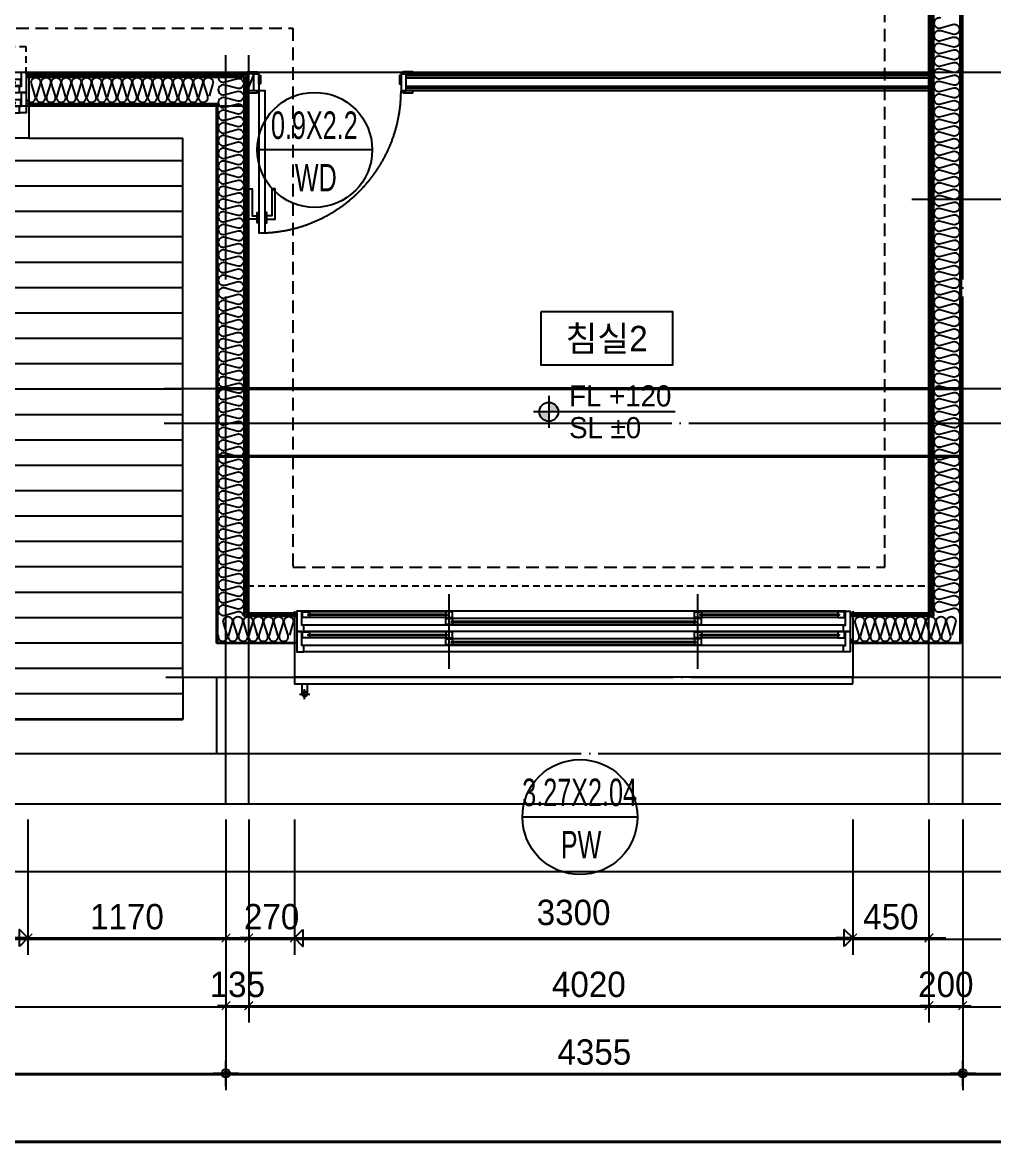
# Model space of a CAD drawing. Header units: millimetres. Extents: x -24416 to 92204, y -190080 to 23760.
# Drawn here: x 74945 to 80685, y -95532 to -88914 of the extents above; entities that cross this region are included whole.
import ezdxf
from ezdxf.enums import TextEntityAlignment as Align
from ezdxf.xclip import XClip

# ---------------------------------------------------------------- set-up
doc = ezdxf.new("R2010")
doc.units = ezdxf.units.MM
doc.header["$LTSCALE"] = 50
doc.header["$XCLIPFRAME"] = 0
for name, pattern in [('AUDIT_D_220706163347-0', [0]), ('CEN', [62, 60, -1, 0, -1]), ('H', [1.3, 0.8, -0.5]), ('HID', [2.3, 1.5, -0.8]), ('HIDDEN', [9.525, 6.35, -3.175]), ('U-121B(확장)1$0$H', [1.3, 0.8, -0.5]), ('평면도(기준)$0$CENTER2', [16.25, 15, -0.5, 0.25, -0.5])]:
    doc.linetypes.add(name, pattern=pattern)
doc.layers.get('defpoints').update_dxf_attribs({"color": 139})
for name, color, linetype in [('A-레벨', 7, 'AUDIT_D_220706163347-0'), ('A-창호부호', 4, 'Continuous'), ('AA-XXXX-DIMS', 7, 'Continuous'), ('ARDM', 7, 'Continuous'), ('CEN_CON', 1, 'CEN'), ('CEN_WALL', 12, 'CEN'), ('CONC', 2, 'Continuous'), ('dan1', 7, 'HID'), ('DIM', 7, 'AUDIT_D_220706163347-0'), ('ELE3_CON', 7, 'Continuous'), ('ELE4', 4, 'Continuous'), ('HAT', 5, 'Continuous'), ('INS', 8, 'Continuous'), ('INSUL', 8, 'Continuous'), ('SINA-F-FRAME', 4, 'Continuous'), ('U-121B(확장)1$0$커튼박스', 6, 'Continuous'), ('WAL_DRY', 7, 'Continuous'), ('WIN', 4, 'Continuous'), ('X - 단위세대$0$ETC', 6, 'Continuous'), ('실명', 3, 'AUDIT_D_220706163347-0'), ('실명박스', 7, 'AUDIT_D_220706163347-0'), ('커튼박스', 6, 'Continuous'), ('평면도(기준)$0$1.EC-F-DOOR', 4, 'Continuous'), ('평면도(기준)$0$1.EC-F-DOOR-F', 4, 'Continuous'), ('확장', 8, 'HIDDEN')]:
    doc.layers.add(name, color=color, linetype=linetype)
doc.layers.add('Defpoint', color=135, linetype='Continuous', plot=False)
doc.layers.add('MC', color=135, linetype='Continuous', plot=False)
doc.styles.add('HAUD01', font='Dotum.ttf')
doc.styles.add('맑은고딕', font='malgun.ttf', dxfattribs={"width": 0.9})
doc.dimstyles.new('DIM-50', dxfattribs={"dimscale": 50, "dimtxt": 3, "dimasz": 1, "dimexe": 2, "dimexo": 2, "dimgap": 1, "dimtad": 1, "dimdec": 0, "dimzin": 0, "dimdsep": 46, "dimtxsty": '맑은고딕', "dimblk1": 'DIMDOT', "dimblk2": 'DIMDOT', "dimsah": 1, "dimcen": 0.09, "dimdle": 2, "dimclrd": 7, "dimclre": 7, "dimclrt": 3, "dimadec": 0, "dimazin": 0, "dimtfac": 1, "dimtdec": 0, "dimtix": 1, "dimtmove": 2, "dimatfit": 3, "dimldrblk": 'DIMDOT', "dimfxl": 1, "dimtolj": 1, "dimtzin": 0, "dimarcsym": 0})
doc.dimstyles.new('MCDIM-50', dxfattribs={"dimscale": 50, "dimtxt": 3, "dimasz": 1, "dimexe": 2, "dimexo": 2, "dimgap": 1, "dimtad": 1, "dimdec": 0, "dimzin": 0, "dimdsep": 46, "dimtxsty": '맑은고딕', "dimblk1": 'ARCHTICK', "dimblk2": 'ARCHTICK', "dimsah": 1, "dimcen": 0.09, "dimdle": 2, "dimclrd": 7, "dimclre": 7, "dimclrt": 3, "dimadec": 0, "dimazin": 0, "dimtfac": 1, "dimtdec": 0, "dimtix": 1, "dimtmove": 2, "dimatfit": 3, "dimldrblk": 'ARCHTICK', "dimfxl": 1, "dimtolj": 1, "dimtzin": 0, "dimarcsym": 0})
doc.dimstyles.new('외부100-win', dxfattribs={"dimscale": 50, "dimtxt": 3, "dimasz": 1, "dimexe": 2, "dimexo": 2.5, "dimgap": 1.5, "dimtad": 1, "dimdec": 0, "dimzin": 0, "dimdsep": 46, "dimtxsty": '맑은고딕', "dimblk": 'DO2-2', "dimblk1": 'DO2-2', "dimblk2": 'DIMDOT', "dimcen": 0.09, "dimdle": 2, "dimclrd": 7, "dimclre": 7, "dimclrt": 3, "dimadec": 0, "dimazin": 0, "dimtfac": 1, "dimtdec": 0, "dimtix": 1, "dimtmove": 2, "dimatfit": 3, "dimldrblk": 'DO2-2', "dimfxl": 1, "dimtolj": 1, "dimtzin": 0, "dimarcsym": 0})

# ---------------------------------------------------------------- blocks, each defined once
blk = doc.blocks.new('insul1')
blk.add_lwpolyline([(0, 0.25, 1.344031), (0.35, 0.25), (0.2, 0.75, -1.344031), (0.55, 0.75), (0.4, 0.25)], format="xyb")
blk = doc.blocks.new('WIN_이중창_3300-2')
at = {"layer": 'Defpoint'}
for p, q in [((-15, 240), (-15, 0)), ((3285, 240), (3285, 0))]:
    blk.add_line(p, q, dxfattribs=at)
at = {"layer": 'WIN'}
for p, q in [((900, -100), (900, 340)), ((2370, -100), (2370, 340))]:
    blk.add_line(p, q, dxfattribs=at)
at = {"layer": 'WIN', "color": 8}
for p, q in [((3242, 240), (28, 240)), ((880, 237), (73, 237)), ((880, 202), (73, 202)), ((3197, 237), (2390, 237)), ((3197, 202), (2390, 202)), ((3230, 158), (40, 158)), ((2350, 196), (920, 196)), ((2350, 161), (920, 161)), ((3230, 120), (40, 120)), ((880, 117), (73, 117)), ((880, 82), (73, 82)), ((2350, 76), (920, 76)), ((3197, 117), (2390, 117)), ((3197, 82), (2390, 82)), ((3230, 38), (40, 38)), ((3230, 0), (40, 0)), ((2350, 41), (920, 41))]:
    blk.add_line(p, q, dxfattribs=at)
at = {"layer": 'WIN'}
for points in [[(40, 158), (28, 158), (28, 240), (0, 240), (0, 120), (40, 120), (40, 158)], [(73, 216.5), (73, 202), (33, 202), (33, 237), (73, 237), (73, 222.5)], [(887, 222.5), (887, 216.5), (66, 216.5), (66, 222.5), (887, 222.5)], [(880, 216.5), (880, 202), (920, 202), (920, 237), (880, 237), (880, 222.5)], [(2390, 216.5), (2390, 202), (2350, 202), (2350, 237), (2390, 237), (2390, 222.5)], [(3204, 222.5), (3204, 216.5), (2383, 216.5), (2383, 222.5), (3204, 222.5)], [(3197, 216.5), (3197, 202), (3237, 202), (3237, 237), (3197, 237), (3197, 222.5)], [(3230, 158), (3242, 158), (3242, 240), (3270, 240), (3270, 120), (3230, 120), (3230, 158)], [(920, 175.5), (920, 161), (880, 161), (880, 196), (920, 196), (920, 181.5)], [(2357, 181.5), (2357, 175.5), (913, 175.5), (913, 181.5), (2357, 181.5)], [(2350, 175.5), (2350, 161), (2390, 161), (2390, 196), (2350, 196), (2350, 181.5)], [(40, 38), (28, 38), (28, 120), (0, 120), (0, 0), (40, 0), (40, 38)], [(73, 96.5), (73, 82), (33, 82), (33, 117), (73, 117), (73, 102.5)], [(887, 102.5), (887, 96.5), (66, 96.5), (66, 102.5), (887, 102.5)], [(880, 96.5), (880, 82), (920, 82), (920, 117), (880, 117), (880, 102.5)], [(920, 55.5), (920, 41), (880, 41), (880, 76), (920, 76), (920, 61.5)], [(2390, 96.5), (2390, 82), (2350, 82), (2350, 117), (2390, 117), (2390, 102.5)], [(2350, 55.5), (2350, 41), (2390, 41), (2390, 76), (2350, 76), (2350, 61.5)], [(3204, 102.5), (3204, 96.5), (2383, 96.5), (2383, 102.5), (3204, 102.5)], [(3197, 96.5), (3197, 82), (3237, 82), (3237, 117), (3197, 117), (3197, 102.5)], [(3230, 38), (3242, 38), (3242, 120), (3270, 120), (3270, 0), (3230, 0), (3230, 38)], [(2357, 61.5), (2357, 55.5), (913, 55.5), (913, 61.5), (2357, 61.5)]]:
    blk.add_lwpolyline(points, dxfattribs=at)
blk = doc.blocks.new('WIN_이중창_1800')
at = {"layer": 'Defpoint'}
for p, q in [((-15, 240), (-15, 0)), ((1785, 240), (1785, 0))]:
    blk.add_line(p, q, dxfattribs=at)
at = {"layer": 'WIN'}
blk.add_line((885, -100), (885, 340), dxfattribs=at)
at = {"layer": 'WIN', "color": 8}
for p, q in [((1742, 240), (28, 240)), ((1697, 237), (905, 237)), ((1697, 202), (905, 202)), ((1730, 158), (40, 158)), ((865, 196), (73, 196)), ((865, 161), (73, 161)), ((1730, 120), (40, 120)), ((865, 76), (73, 76)), ((1697, 117), (905, 117)), ((1697, 82), (905, 82)), ((1730, 38), (40, 38)), ((1730, 0), (40, 0)), ((865, 41), (73, 41))]:
    blk.add_line(p, q, dxfattribs=at)
at = {"layer": 'WIN'}
for points in [[(40, 158), (28, 158), (28, 240), (0, 240), (0, 120), (40, 120), (40, 158)], [(905, 216.5), (905, 202), (865, 202), (865, 237), (905, 237), (905, 222.5)], [(1704, 222.5), (1704, 216.5), (898, 216.5), (898, 222.5), (1704, 222.5)], [(1697, 216.5), (1697, 202), (1737, 202), (1737, 237), (1697, 237), (1697, 222.5)], [(1730, 158), (1742, 158), (1742, 240), (1770, 240), (1770, 120), (1730, 120), (1730, 158)], [(73, 175.5), (73, 161), (33, 161), (33, 196), (73, 196), (73, 181.5)], [(872, 181.5), (872, 175.5), (66, 175.5), (66, 181.5), (872, 181.5)], [(865, 175.5), (865, 161), (905, 161), (905, 196), (865, 196), (865, 181.5)], [(40, 38), (28, 38), (28, 120), (0, 120), (0, 0), (40, 0), (40, 38)], [(73, 55.5), (73, 41), (33, 41), (33, 76), (73, 76), (73, 61.5)], [(905, 96.5), (905, 82), (865, 82), (865, 117), (905, 117), (905, 102.5)], [(865, 55.5), (865, 41), (905, 41), (905, 76), (865, 76), (865, 61.5)], [(1704, 102.5), (1704, 96.5), (898, 96.5), (898, 102.5), (1704, 102.5)], [(1697, 96.5), (1697, 82), (1737, 82), (1737, 117), (1697, 117), (1697, 102.5)], [(1730, 38), (1742, 38), (1742, 120), (1770, 120), (1770, 0), (1730, 0), (1730, 38)], [(872, 61.5), (872, 55.5), (66, 55.5), (66, 61.5), (872, 61.5)]]:
    blk.add_lwpolyline(points, dxfattribs=at)
blk = doc.blocks.new('DongSinsul_1')
at = {"layer": 'INSUL'}
blk.add_lwpolyline([(0, 0.25, 1.34403), (0.35, 0.25), (0.2, 0.75, -1.34403), (0.55, 0.75), (0.4, 0.25)], format="xyb", dxfattribs=at)
blk = doc.blocks.new('A$C3C3C21E6')
at = {"layer": '평면도(기준)$0$1.EC-F-DOOR'}
blk.add_lwpolyline([(70, -210), (70, -1049.6), (106, -1049.6), (106, -210), (70, -210)], dxfattribs=at)
at = {"layer": '평면도(기준)$0$1.EC-F-DOOR', "color": 8}
for points in [[(60, -969.6), (10, -969.6), (10, -789.6), (30, -789.6), (30, -949.6), (60, -949.6)], [(116.1, -969.6), (166.1, -969.6), (166.1, -789.6), (146.1, -789.6), (146.1, -949.6), (116.1, -949.6)]]:
    blk.add_lwpolyline(points, dxfattribs=at)
for points in [[(70, -929.6), (70, -989.6), (60, -989.6), (60, -929.6)], [(106, -929.6), (106, -989.6), (116, -989.6), (116, -929.6)]]:
    blk.add_lwpolyline(points, close=True, dxfattribs=at)
at = {"layer": '평면도(기준)$0$1.EC-F-DOOR', "color": 1, "linetype": '평면도(기준)$0$CENTER2', "ltscale": 6}
blk.add_arc((69.4, -209.7), 840.6, 272.49818, 359.98243, dxfattribs=at)
at = {"layer": '평면도(기준)$0$1.EC-F-DOOR-F'}
for points in [[(60, -110), (40, -110), (0, -110), (0, -98), (60, -98)], [(40, -110), (70, -110), (70, -210), (40, -210)], [(70, -120), (80, -120), (80, -170), (70, -170)], [(910, -120), (900, -120), (900, -170), (910, -170)], [(940, -110), (910, -110), (910, -210), (940, -210)], [(920, -110), (940, -110), (980, -110), (980, -98), (920, -98)], [(0, -222), (60, -222), (60, -210), (0, -210)], [(920, -222), (980, -222), (980, -210), (920, -210)]]:
    blk.add_lwpolyline(points, close=True, dxfattribs=at)
blk = doc.blocks.new('U-121B(확장)1', base_point=(292391.8, -178477.8))
at = {"layer": 'HAT', "ltscale": 100}
h = blk.add_hatch(dxfattribs=at)
h.set_pattern_fill('_USER', color=8, scale=150, pattern_type=0)
h.set_pattern_definition([(360, (-115520.22, -125429.48), (3e-15, 150), [])])
h.paths.add_polyline_path([(306851.8, -178277.8), (310471.8, -178277.8), (310471.8, -174842.8), (306851.8, -174842.8)])
at = {"layer": 'CEN_CON'}
for p, q in [((315081.8, -178777.8), (315081.8, -170502.8)), ((310726.8, -178777.8), (310726.8, -174352.8)), ((314781.8, -175202.8), (317561.8, -175202.8)), ((310371.8, -178027.8), (317561.8, -178027.8)), ((306726.8, -178477.8), (317561.8, -178477.8))]:
    blk.add_line(p, q, dxfattribs=at)
at = {"layer": 'CEN_WALL'}
for p, q in [((306311.8, -174652.8), (310826.8, -174652.8)), ((310361.8, -176527.8), (317561.8, -176527.8))]:
    blk.add_line(p, q, dxfattribs=at)
at = {"layer": 'CONC'}
for p, q in [((315071.8, -173317.8), (315071.8, -177827.8)), ((309561.8, -174642.8), (310671.8, -174642.8)), ((309561.8, -174642.8), (309561.8, -174842.8)), ((310671.8, -177827.8), (310671.8, -174642.8)), ((309561.8, -174842.8), (310471.8, -174842.8)), ((310471.8, -178027.8), (310471.8, -174842.8)), ((310671.8, -177827.8), (311131.8, -177827.8)), ((311131.8, -177827.8), (311131.8, -178027.8)), ((314431.8, -177827.8), (315071.8, -177827.8)), ((314431.8, -177827.8), (314431.8, -178027.8)), ((310471.8, -178027.8), (311131.8, -178027.8)), ((314431.8, -178027.8), (315321.8, -178027.8))]:
    blk.add_line(p, q, dxfattribs=at)
at = {"layer": 'dan1'}
for p, q in [((314621.8, -177377.8), (314621.8, -172667.8)), ((311121.8, -177377.8), (314621.8, -177377.8))]:
    blk.add_line(p, q, dxfattribs=at)
blk.add_lwpolyline([(296641.8, -176337.8), (296951.8, -176337.8), (296951.8, -177827.8), (306151.8, -177827.8), (306151.8, -174192.8), (311121.8, -174192.8), (311121.8, -177377.8)], dxfattribs=at)
at = {"layer": 'ELE3_CON'}
for p, q in [((310471.8, -178027.8), (310471.8, -178277.8)), ((310671.8, -178027.8), (310671.8, -178477.8)), ((314431.8, -178027.8), (311131.8, -178027.8)), ((306851.8, -178277.8), (310471.8, -178277.8)), ((306851.8, -178477.8), (310671.8, -178477.8))]:
    blk.add_line(p, q, dxfattribs=at)
at = {"layer": 'ELE4'}
blk.add_line((309561.8, -174842.8), (307761.8, -174842.8), dxfattribs=at)
at = {"layer": 'INS'}
for p, q in [((314911.8, -177667.8), (314911.8, -173337.8)), ((315066.8, -177822.8), (315066.8, -173337.8)), ((309546.8, -174482.8), (310726.8, -174482.8)), ((310726.8, -174482.8), (310831.8, -174482.8)), ((310831.8, -174482.8), (310831.8, -177667.8)), ((309546.8, -174637.8), (310676.8, -174637.8)), ((310676.8, -174637.8), (310676.8, -177822.8)), ((310831.8, -177667.8), (311146.8, -177667.8)), ((314416.8, -177667.8), (314911.8, -177667.8)), ((310676.8, -177822.8), (311146.8, -177822.8)), ((314416.8, -177822.8), (315066.8, -177822.8))]:
    blk.add_line(p, q, dxfattribs=at)
for points in [[(314952.4, -174134.7, 0.524856), (314911.8, -174162.8, 0.524856), (314952.4, -174190.8), (315021.1, -174172.2, -1.449198), (315021.1, -174228.3), (314952.4, -174209.7, 0.524856), (314911.8, -174237.8, 0.524856), (314952.4, -174265.8), (315021.1, -174247.2, -1.449198), (315021.1, -174303.3), (314952.4, -174284.7, 0.524856), (314911.8, -174312.8, 0.524856), (314952.4, -174340.8), (315021.1, -174322.2, -1.449198), (315021.1, -174378.3), (314952.4, -174359.7, 0.524856), (314911.8, -174387.8, 0.524856), (314952.4, -174415.8), (315021.1, -174397.2, -1.449198), (315021.1, -174453.3), (314952.4, -174434.7, 0.524856), (314911.8, -174462.8, 0.524856), (314952.4, -174490.8), (315021.1, -174472.2, -1.449198), (315021.1, -174528.3), (314952.4, -174509.7, 0.524856), (314911.8, -174537.8, 0.524856), (314952.4, -174565.8), (315021.1, -174547.2, -1.449198), (315021.1, -174603.3), (314952.4, -174584.7, 0.524856), (314911.8, -174612.8, 0.524856), (314952.4, -174640.8), (315021.1, -174622.2, -1.449198), (315021.1, -174678.3), (314952.4, -174659.7, 0.524856), (314911.8, -174687.8, 0.524856), (314952.4, -174715.8), (315021.1, -174697.2, -1.449198), (315021.1, -174753.3), (314952.4, -174734.7, 0.524856), (314911.8, -174762.8, 0.524856), (314952.4, -174790.8), (315021.1, -174772.2, -1.449198), (315021.1, -174828.3), (314952.4, -174809.7, 0.524856), (314911.8, -174837.8, 0.524856), (314952.4, -174865.8), (315021.1, -174847.2, -1.449198), (315021.1, -174903.3), (314952.4, -174884.7, 0.524856), (314911.8, -174912.8, 0.524856), (314952.4, -174940.8), (315021.1, -174922.2, -1.449198), (315021.1, -174978.3), (314952.4, -174959.7, 0.524856), (314911.8, -174987.8, 0.524856), (314952.4, -175015.8), (315021.1, -174997.2, -1.449198), (315021.1, -175053.3), (314952.4, -175034.7, 0.524856), (314911.8, -175062.8, 0.524856), (314952.4, -175090.8), (315021.1, -175072.2, -1.449198), (315021.1, -175128.3), (314952.4, -175109.7, 0.524856), (314911.8, -175137.8, 0.524856), (314952.4, -175165.8), (315021.1, -175147.2, -1.449198), (315021.1, -175203.3), (314952.4, -175184.7, 0.524856), (314911.8, -175212.8, 0.524856), (314952.4, -175240.8), (315021.1, -175222.2, -1.449198), (315021.1, -175278.3), (314952.4, -175259.7, 0.524856), (314911.8, -175287.8, 0.524856), (314952.4, -175315.8), (315021.1, -175297.2, -1.449198), (315021.1, -175353.3), (314952.4, -175334.7, 0.524856), (314911.8, -175362.8, 0.524856), (314952.4, -175390.8), (315021.1, -175372.2, -1.449198), (315021.1, -175428.3), (314952.4, -175409.7, 0.524856), (314911.8, -175437.8, 0.524856), (314952.4, -175465.8), (315021.1, -175447.2, -1.449198), (315021.1, -175503.3), (314952.4, -175484.7, 0.524856), (314911.8, -175512.8, 0.524856), (314952.4, -175540.8), (315021.1, -175522.2, -1.449198), (315021.1, -175578.3), (314952.4, -175559.7, 0.524856), (314911.8, -175587.8, 0.524856), (314952.4, -175615.8), (315021.1, -175597.2, -1.449198), (315021.1, -175653.3), (314952.4, -175634.7, 0.524856), (314911.8, -175662.8, 0.524856), (314952.4, -175690.8), (315021.1, -175672.2, -1.449198), (315021.1, -175728.3), (314952.4, -175709.7, 0.524856), (314911.8, -175737.8, 0.524856), (314952.4, -175765.8), (315021.1, -175747.2, -1.449198), (315021.1, -175803.3), (314952.4, -175784.7, 0.524856), (314911.8, -175812.8, 0.524856), (314952.4, -175840.8), (315021.1, -175822.2, -1.449198), (315021.1, -175878.3), (314952.4, -175859.7, 0.524856), (314911.8, -175887.8, 0.524856), (314952.4, -175915.8), (315021.1, -175897.2, -1.449198), (315021.1, -175953.3), (314952.4, -175934.7, 0.524856), (314911.8, -175962.8, 0.524856), (314952.4, -175990.8), (315021.1, -175972.2, -1.449198), (315021.1, -176028.3), (314952.4, -176009.7, 0.524856), (314911.8, -176037.8, 0.524856), (314952.4, -176065.8), (315021.1, -176047.2, -1.449198), (315021.1, -176103.3), (314952.4, -176084.7, 0.524856), (314911.8, -176112.8, 0.524856), (314952.4, -176140.8), (315021.1, -176122.2, -1.449198), (315021.1, -176178.3), (314952.4, -176159.7, 0.524856), (314911.8, -176187.8, 0.524856), (314952.4, -176215.8), (315021.1, -176197.2, -1.449198), (315021.1, -176253.3), (314952.4, -176234.7, 0.524856), (314911.8, -176262.8, 0.524856), (314952.4, -176290.8), (315021.1, -176272.2, -1.449198), (315021.1, -176328.3), (314952.4, -176309.7, 0.524856), (314911.8, -176337.8, 0.524856), (314952.4, -176365.8), (315021.1, -176347.2, -1.449198), (315021.1, -176403.3), (314952.4, -176384.7, 0.524856), (314911.8, -176412.8, 0.524856), (314952.4, -176440.8), (315021.1, -176422.2, -1.449198), (315021.1, -176478.3), (314952.4, -176459.7, 0.524856), (314911.8, -176487.8, 0.524856), (314952.4, -176515.8), (315021.1, -176497.2, -1.449198), (315021.1, -176553.3), (314952.4, -176534.7, 0.524856), (314911.8, -176562.8, 0.524856), (314952.4, -176590.8), (315021.1, -176572.2, -1.449198), (315021.1, -176628.3), (314952.4, -176609.7, 0.524856), (314911.8, -176637.8, 0.524856), (314952.4, -176665.8), (315021.1, -176647.2, -1.449198), (315021.1, -176703.3), (314952.4, -176684.7, 0.524856), (314911.8, -176712.8, 0.524856), (314952.4, -176740.8), (315021.1, -176722.2, -1.449198), (315021.1, -176778.3), (314952.4, -176759.7, 0.524856), (314911.8, -176787.8, 0.524856), (314952.4, -176815.8), (315021.1, -176797.2, -1.449198), (315021.1, -176853.3), (314952.4, -176834.7, 0.524856), (314911.8, -176862.8, 0.524856), (314952.4, -176890.8), (315021.1, -176872.2, -1.449198), (315021.1, -176928.3), (314952.4, -176909.7, 0.524856), (314911.8, -176937.8, 0.524856), (314952.4, -176965.8), (315021.1, -176947.2, -1.449198), (315021.1, -177003.3), (314952.4, -176984.7, 0.524856), (314911.8, -177012.8, 0.524856), (314952.4, -177040.8), (315021.1, -177022.2, -1.449198), (315021.1, -177078.3), (314952.4, -177059.7, 0.524856), (314911.8, -177087.8, 0.524856), (314952.4, -177115.8), (315021.1, -177097.2, -1.449198), (315021.1, -177153.3), (314952.4, -177134.7, 0.524856), (314911.8, -177162.8, 0.524856), (314952.4, -177190.8), (315021.1, -177172.2, -1.449198), (315021.1, -177228.3), (314952.4, -177209.7, 0.524856), (314911.8, -177237.8, 0.524856), (314952.4, -177265.8), (315021.1, -177247.2, -1.449198), (315021.1, -177303.3), (314952.4, -177284.7, 0.524856), (314911.8, -177312.8, 0.524856), (314952.4, -177340.8), (315021.1, -177322.2, -1.449198), (315021.1, -177378.3), (314952.4, -177359.7, 0.524856), (314911.8, -177387.8, 0.524856), (314952.4, -177415.8), (315021.1, -177397.2, -1.449198), (315021.1, -177453.3), (314952.4, -177434.7, 0.524856), (314911.8, -177462.8, 0.524856), (314952.4, -177490.8), (315021.1, -177472.2, -1.449198), (315021.1, -177528.3), (314952.4, -177509.7, 0.524856), (314911.8, -177537.8, 0.524856), (314952.4, -177565.8), (315021.1, -177547.2, -1.449198), (315021.1, -177603.3), (314952.4, -177584.7, 0.524856), (314911.8, -177612.8, 0.524856), (314952.4, -177640.8), (315021.1, -177622.2, -0.524933), (315061.8, -177650.3, -0.524933)], [(310681.8, -174482.8, 0.524856), (310722.4, -174510.8), (310791.1, -174492.2, -1.449198), (310791.1, -174548.3), (310722.4, -174529.7, 0.524856), (310681.8, -174557.8, 0.524856), (310722.4, -174585.8), (310791.1, -174567.2, -1.449198), (310791.1, -174623.3), (310722.4, -174604.7, 0.524856), (310681.8, -174632.8, 0.524856), (310722.4, -174660.8), (310791.1, -174642.2, -1.449198), (310791.1, -174698.3), (310722.4, -174679.7, 0.524856), (310681.8, -174707.8, 0.524856), (310722.4, -174735.8), (310791.1, -174717.2, -1.449198), (310791.1, -174773.3), (310722.4, -174754.7, 0.524856), (310681.8, -174782.8, 0.524856), (310722.4, -174810.8), (310791.1, -174792.2, -1.449198), (310791.1, -174848.3), (310722.4, -174829.7, 0.524856), (310681.8, -174857.8, 0.524856), (310722.4, -174885.8), (310791.1, -174867.2, -1.449198), (310791.1, -174923.3), (310722.4, -174904.7, 0.524856), (310681.8, -174932.8, 0.524856), (310722.4, -174960.8), (310791.1, -174942.2, -1.449198), (310791.1, -174998.3), (310722.4, -174979.7, 0.524856), (310681.8, -175007.8, 0.524856), (310722.4, -175035.8), (310791.1, -175017.2, -1.449198), (310791.1, -175073.3), (310722.4, -175054.7, 0.524856), (310681.8, -175082.8, 0.524856), (310722.4, -175110.8), (310791.1, -175092.2, -1.449198), (310791.1, -175148.3), (310722.4, -175129.7, 0.524856), (310681.8, -175157.8, 0.524856), (310722.4, -175185.8), (310791.1, -175167.2, -1.449198), (310791.1, -175223.3), (310722.4, -175204.7, 0.524856), (310681.8, -175232.8, 0.524856), (310722.4, -175260.8), (310791.1, -175242.2, -1.449198), (310791.1, -175298.3), (310722.4, -175279.7, 0.524856), (310681.8, -175307.8, 0.524856), (310722.4, -175335.8), (310791.1, -175317.2, -1.449198), (310791.1, -175373.3), (310722.4, -175354.7, 0.524856), (310681.8, -175382.8, 0.524856), (310722.4, -175410.8), (310791.1, -175392.2, -1.449198), (310791.1, -175448.3), (310722.4, -175429.7, 0.524856), (310681.8, -175457.8, 0.524856), (310722.4, -175485.8), (310791.1, -175467.2, -1.449198), (310791.1, -175523.3), (310722.4, -175504.7, 0.524856), (310681.8, -175532.8, 0.524856), (310722.4, -175560.8), (310791.1, -175542.2, -1.449198), (310791.1, -175598.3), (310722.4, -175579.7, 0.524856), (310681.8, -175607.8, 0.524856), (310722.4, -175635.8), (310791.1, -175617.2, -1.449198), (310791.1, -175673.3), (310722.4, -175654.7, 0.524856), (310681.8, -175682.8, 0.524856), (310722.4, -175710.8), (310791.1, -175692.2, -1.449198), (310791.1, -175748.3), (310722.4, -175729.7, 0.524856), (310681.8, -175757.8, 0.524856), (310722.4, -175785.8), (310791.1, -175767.2, -1.449198), (310791.1, -175823.3), (310722.4, -175804.7, 0.524856), (310681.8, -175832.8, 0.524856), (310722.4, -175860.8), (310791.1, -175842.2, -1.449198), (310791.1, -175898.3), (310722.4, -175879.7, 0.524856), (310681.8, -175907.8, 0.524856), (310722.4, -175935.8), (310791.1, -175917.2, -1.449198), (310791.1, -175973.3), (310722.4, -175954.7, 0.524856), (310681.8, -175982.8, 0.524856), (310722.4, -176010.8), (310791.1, -175992.2, -1.449198), (310791.1, -176048.3), (310722.4, -176029.7, 0.524856), (310681.8, -176057.8, 0.524856), (310722.4, -176085.8), (310791.1, -176067.2, -1.449198), (310791.1, -176123.3), (310722.4, -176104.7, 0.524856), (310681.8, -176132.8, 0.524856), (310722.4, -176160.8), (310791.1, -176142.2, -1.449198), (310791.1, -176198.3), (310722.4, -176179.7, 0.524856), (310681.8, -176207.8, 0.524856), (310722.4, -176235.8), (310791.1, -176217.2, -1.449198), (310791.1, -176273.3), (310722.4, -176254.7, 0.524856), (310681.8, -176282.8, 0.524856), (310722.4, -176310.8), (310791.1, -176292.2, -1.449198), (310791.1, -176348.3), (310722.4, -176329.7, 0.524856), (310681.8, -176357.8, 0.524856), (310722.4, -176385.8), (310791.1, -176367.2, -1.449198), (310791.1, -176423.3), (310722.4, -176404.7, 0.524856), (310681.8, -176432.8, 0.524856), (310722.4, -176460.8), (310791.1, -176442.2, -1.449198), (310791.1, -176498.3), (310722.4, -176479.7, 0.524856), (310681.8, -176507.8, 0.524856), (310722.4, -176535.8), (310791.1, -176517.2, -1.449198), (310791.1, -176573.3), (310722.4, -176554.7, 0.524856), (310681.8, -176582.8, 0.524856), (310722.4, -176610.8), (310791.1, -176592.2, -1.449198), (310791.1, -176648.3), (310722.4, -176629.7, 0.524856), (310681.8, -176657.8, 0.524856), (310722.4, -176685.8), (310791.1, -176667.2, -1.449198), (310791.1, -176723.3), (310722.4, -176704.7, 0.524856), (310681.8, -176732.8, 0.524856), (310722.4, -176760.8), (310791.1, -176742.2, -1.449198), (310791.1, -176798.3), (310722.4, -176779.7, 0.524856), (310681.8, -176807.8, 0.524856), (310722.4, -176835.8), (310791.1, -176817.2, -1.449198), (310791.1, -176873.3), (310722.4, -176854.7, 0.524856), (310681.8, -176882.8, 0.524856), (310722.4, -176910.8), (310791.1, -176892.2, -1.449198), (310791.1, -176948.3), (310722.4, -176929.7, 0.524856), (310681.8, -176957.8, 0.524856), (310722.4, -176985.8), (310791.1, -176967.2, -1.449198), (310791.1, -177023.3), (310722.4, -177004.7, 0.524856), (310681.8, -177032.8, 0.524856), (310722.4, -177060.8), (310791.1, -177042.2, -1.449198), (310791.1, -177098.3), (310722.4, -177079.7, 0.524856), (310681.8, -177107.8, 0.524856), (310722.4, -177135.8), (310791.1, -177117.2, -1.449198), (310791.1, -177173.3), (310722.4, -177154.7, 0.524856), (310681.8, -177182.8, 0.524856), (310722.4, -177210.8), (310791.1, -177192.2, -1.449198), (310791.1, -177248.3), (310722.4, -177229.7, 0.524856), (310681.8, -177257.8, 0.524856), (310722.4, -177285.8), (310791.1, -177267.2, -1.449198), (310791.1, -177323.3), (310722.4, -177304.7, 0.524856), (310681.8, -177332.8, 0.524856), (310722.4, -177360.8), (310791.1, -177342.2, -1.449198), (310791.1, -177398.3), (310722.4, -177379.7, 0.524856), (310681.8, -177407.8, 0.524856), (310722.4, -177435.8), (310791.1, -177417.2, -1.449198), (310791.1, -177473.3), (310722.4, -177454.7, 0.524856), (310681.8, -177482.8, 0.524856), (310722.4, -177510.8), (310791.1, -177492.2, -1.449198), (310791.1, -177548.3), (310722.4, -177529.7, 0.524856), (310681.8, -177557.8, 0.524856), (310722.4, -177585.8), (310791.1, -177567.2, -1.449198), (310791.1, -177623.3), (310722.4, -177604.7, 0.524856), (310681.8, -177632.8, 0.524856), (310722.4, -177660.8), (310791.1, -177642.2, -0.498614), (310831.7, -177667.8, -0.498614)]]:
    blk.add_lwpolyline(points, format="xyb", dxfattribs=at)
at = {"layer": 'MC'}
for p, q in [((314881.8, -178777.8), (314881.8, -170502.8)), ((310861.8, -178777.8), (310861.8, -174352.8)), ((306726.8, -174452.8), (317561.8, -174452.8)), ((310361.8, -176322.8), (317561.8, -176322.8))]:
    blk.add_line(p, q, dxfattribs=at)
at = {"layer": 'SINA-F-FRAME'}
blk.add_line((310891.8, -174462.8), (310851.8, -174562.8), dxfattribs=at)
at = {"layer": 'U-121B(확장)1$0$커튼박스', "linetype": 'U-121B(확장)1$0$H'}
blk.add_line((310851.8, -177487.8), (314891.8, -177487.8), dxfattribs=at)
at = {"layer": 'WAL_DRY'}
for p, q in [((314891.8, -177647.8), (314891.8, -173317.8)), ((314901.8, -177657.8), (314901.8, -173327.8)), ((309546.8, -174462.8), (310851.8, -174462.8)), ((310851.8, -174462.8), (310851.8, -177647.8)), ((314891.8, -174462.8), (311791.8, -174462.8)), ((309546.8, -174472.8), (310841.8, -174472.8)), ((310841.8, -174472.8), (310841.8, -177657.8)), ((314891.8, -174475.3), (311791.8, -174475.3)), ((314891.8, -174487.8), (311791.8, -174487.8)), ((314891.8, -174537.8), (311791.8, -174537.8)), ((314891.8, -174550.3), (311791.8, -174550.3)), ((314891.8, -174562.8), (311791.8, -174562.8)), ((310841.8, -177657.8), (311146.8, -177657.8)), ((310851.8, -177647.8), (311146.8, -177647.8)), ((314416.8, -177647.8), (314891.8, -177647.8)), ((314416.8, -177657.8), (314901.8, -177657.8))]:
    blk.add_line(p, q, dxfattribs=at)
at = {"layer": 'X - 단위세대$0$ETC', "ltscale": 100}
for p, q in [((311191.8, -178157.8), (311191.8, -178097.8)), ((311161.8, -178127.8), (311221.8, -178127.8))]:
    blk.add_line(p, q, dxfattribs=at)
at = {"layer": 'X - 단위세대$0$ETC'}
blk.add_lwpolyline([(314431.8, -178067.8), (314431.8, -178027.8), (311131.8, -178027.8), (311131.8, -178067.8), (314431.8, -178067.8)], dxfattribs=at)
blk.add_lwpolyline([(311206.8, -178067.8), (311206.8, -178127.8, -1), (311176.8, -178127.8), (311176.8, -178067.8)], format="xyb", dxfattribs=at)
at = {"layer": 'X - 단위세대$0$ETC', "ltscale": 100}
blk.add_arc((311191.8, -178127.8), 15, 0, 180, dxfattribs=at)
at = {"layer": '커튼박스', "linetype": 'H'}
blk.add_lwpolyline([(309546.8, -174462.8), (309546.8, -174302.8), (307776.8, -174302.8), (307776.8, -174462.8)], dxfattribs=at)
at = {"layer": '확장', "ltscale": 0.5, "const_width": 20, "flags": 128}
for points in [[(315071.8, -176322.8), (310671.8, -176322.8)], [(315071.8, -176722.8), (310671.8, -176722.8)]]:
    blk.add_lwpolyline(points, dxfattribs=at)
at = {"layer": 'INS', "xscale": 150, "yscale": 150, "zscale": 150, "row_count": 1, "row_spacing": 0, "column_spacing": 60}
for p, column_count in [((310681.8, -177817.8), 7), ((314416.8, -177817.8), 10)]:
    blk.add_blockref('insul1', p, dxfattribs=dict(at, column_count=column_count))
at = {"layer": 'INSUL', "xscale": 150, "yscale": 150, "zscale": 150, "row_count": 1, "column_count": 18, "row_spacing": 1, "column_spacing": 60}
blk.add_blockref('DongSinsul_1', (309546.8, -174632.8), dxfattribs=at)
at = {"layer": 'SINA-F-FRAME'}
blk.add_blockref('A$C3C3C21E6', (310851.8, -174352.8), dxfattribs=at)
at = {"layer": 'WIN', "xscale": -1}
blk.add_blockref('WIN_이중창_1800', (309546.8, -174692.8), dxfattribs=at)
at = {"layer": 'WIN'}
blk.add_blockref('WIN_이중창_3300-2', (311146.8, -177877.8), dxfattribs=at)
blk = doc.blocks.new('A$C4D377245')
at = {"layer": 'A-창호부호'}
blk.add_line((675.4, 345), (14.6, 345), dxfattribs=at)
blk.add_circle((345, 345), 330.4, dxfattribs=at)
blk = doc.blocks.new('A$Cb33ca4a3')
at = {"layer": 'A-레벨'}
h = blk.add_hatch(color=256, dxfattribs=at)
h.paths.add_polyline_path([(78056, -115031), (78056, -114974.8), (77999.8, -114974.8, 0.414214)])
h.paths.add_polyline_path([(78056, -114918.5), (78056, -114974.8), (78112.3, -114974.8, 0.414214)])
for p, q in [((78056, -114881), (78056, -115068.5)), ((78803.1, -114974.8), (77966, -114974.8))]:
    blk.add_line(p, q, dxfattribs=at)
blk.add_circle((78056, -114974.8), 56.2, dxfattribs=at)
at = {"layer": 'A-레벨', "color": 4, "style": 'HAUD01'}
for s, p in [('FL +120', (78176.1, -114942.8)), ('SL %%P0', (78176.1, -115130.6))]:
    blk.add_text(s, height=125, dxfattribs=at).set_placement(p)
blk = doc.blocks.new('DIMDOT')
at = {"layer": 'AA-XXXX-DIMS'}
for p, q in [((0, -1.5), (0, 1.5)), ((-1.5, 0), (1.5, 0))]:
    blk.add_line(p, q, dxfattribs=at)
for radius in [0.5, 0.25]:
    blk.add_circle((0, 0), radius, dxfattribs=at)
blk = doc.blocks.new('*D48')
at = {"layer": 'defpoints', "color": 0, "transparency": 16777216}
for p in [(21993.9, -117283.4), (25993.9, -117283.4), (25993.9, -118883.4)]:
    blk.add_point(p, dxfattribs=at)
at = {"layer": 'DIM', "color": 7, "lineweight": -2, "transparency": 16777216}
for p, q in [((21993.9, -117383.4), (21993.9, -118983.4)), ((25993.9, -117383.4), (25993.9, -118983.4)), ((22043.9, -118883.4), (25943.9, -118883.4))]:
    blk.add_line(p, q, dxfattribs=at)
at = {"layer": 'DIM', "color": 7, "lineweight": -2, "transparency": 16777216, "xscale": 50, "yscale": 50, "zscale": 50, "rotation": 180}
blk.add_blockref('DIMDOT', (21993.9, -118883.4), dxfattribs=at)
at = {"layer": 'DIM', "color": 7, "lineweight": -2, "transparency": 16777216, "xscale": 50, "yscale": 50, "zscale": 50}
blk.add_blockref('DIMDOT', (25993.9, -118883.4), dxfattribs=at)
at = {"layer": 'DIM', "color": 3, "transparency": 16777216, "insert": (23993.9, -118758.3), "char_height": 150, "attachment_point": 5, "style": 'HAUD01'}
blk.add_mtext('\\A1;4000', dxfattribs=at)
blk = doc.blocks.new('*D49')
at = {"layer": 'defpoints', "color": 0, "transparency": 16777216}
for p in [(25993.9, -117283.4), (30348.9, -117283.4), (30348.9, -118883.4)]:
    blk.add_point(p, dxfattribs=at)
at = {"layer": 'DIM', "color": 7, "lineweight": -2, "transparency": 16777216}
for p, q in [((25993.9, -117383.4), (25993.9, -118983.4)), ((30348.9, -117383.4), (30348.9, -118983.4)), ((26043.9, -118883.4), (30298.9, -118883.4))]:
    blk.add_line(p, q, dxfattribs=at)
at = {"layer": 'DIM', "color": 7, "lineweight": -2, "transparency": 16777216, "xscale": 50, "yscale": 50, "zscale": 50, "rotation": 180}
blk.add_blockref('DIMDOT', (25993.9, -118883.4), dxfattribs=at)
at = {"layer": 'DIM', "color": 7, "lineweight": -2, "transparency": 16777216, "xscale": 50, "yscale": 50, "zscale": 50}
blk.add_blockref('DIMDOT', (30348.9, -118883.4), dxfattribs=at)
at = {"layer": 'DIM', "color": 3, "transparency": 16777216, "insert": (28171.4, -118758.3), "char_height": 150, "attachment_point": 5, "style": 'HAUD01'}
blk.add_mtext('\\A1;4355', dxfattribs=at)
blk = doc.blocks.new('*D50')
at = {"layer": 'defpoints', "color": 0, "transparency": 16777216}
for p in [(30348.9, -117283.4), (32528.9, -117283.4), (32528.9, -118883.4)]:
    blk.add_point(p, dxfattribs=at)
at = {"layer": 'DIM', "color": 7, "lineweight": -2, "transparency": 16777216}
for p, q in [((30348.9, -117383.4), (30348.9, -118983.4)), ((32528.9, -117383.4), (32528.9, -118983.4)), ((30398.9, -118883.4), (32478.9, -118883.4))]:
    blk.add_line(p, q, dxfattribs=at)
at = {"layer": 'DIM', "color": 7, "lineweight": -2, "transparency": 16777216, "xscale": 50, "yscale": 50, "zscale": 50, "rotation": 180}
blk.add_blockref('DIMDOT', (30348.9, -118883.4), dxfattribs=at)
at = {"layer": 'DIM', "color": 7, "lineweight": -2, "transparency": 16777216, "xscale": 50, "yscale": 50, "zscale": 50}
blk.add_blockref('DIMDOT', (32528.9, -118883.4), dxfattribs=at)
at = {"layer": 'DIM', "color": 3, "transparency": 16777216, "insert": (31438.9, -118758.3), "char_height": 150, "attachment_point": 5, "style": 'HAUD01'}
blk.add_mtext('\\A1;2180', dxfattribs=at)
blk = doc.blocks.new('*D51')
at = {"layer": 'defpoints', "color": 0, "transparency": 16777216}
for p in [(7963.9, -117283.4), (32528.9, -117283.4), (32528.9, -119283.4)]:
    blk.add_point(p, dxfattribs=at)
at = {"layer": 'DIM', "color": 7, "lineweight": -2, "transparency": 16777216}
for p, q in [((7963.9, -117383.4), (7963.9, -119383.4)), ((32528.9, -117383.4), (32528.9, -119383.4)), ((8013.9, -119283.4), (32478.9, -119283.4))]:
    blk.add_line(p, q, dxfattribs=at)
at = {"layer": 'DIM', "color": 7, "lineweight": -2, "transparency": 16777216, "xscale": 50, "yscale": 50, "zscale": 50, "rotation": 180}
blk.add_blockref('DIMDOT', (7963.9, -119283.4), dxfattribs=at)
at = {"layer": 'DIM', "color": 7, "lineweight": -2, "transparency": 16777216, "xscale": 50, "yscale": 50, "zscale": 50}
blk.add_blockref('DIMDOT', (32528.9, -119283.4), dxfattribs=at)
at = {"layer": 'DIM', "color": 3, "transparency": 16777216, "insert": (20246.4, -119158.3), "char_height": 150, "attachment_point": 5, "style": 'HAUD01'}
blk.add_mtext('\\A1;24565', dxfattribs=at)
blk = doc.blocks.new('_ArchTick')
at = {"color": 0, "linetype": 'ByBlock', "const_width": 0.15}
blk.add_lwpolyline([(-0.5, -0.5), (0.5, 0.5)], dxfattribs=at)
blk = doc.blocks.new('*D64')
at = {"layer": 'defpoints', "color": 0, "linetype": 'ByBlock', "transparency": 16777216}
for p in [(25993.9, -117283.4), (26128.9, -117283.4), (26128.9, -118483.4)]:
    blk.add_point(p, dxfattribs=at)
at = {"layer": 'DIM', "color": 7, "linetype": 'ByBlock', "lineweight": -2, "transparency": 16777216}
for p, q in [((25993.9, -117383.4), (25993.9, -118583.4)), ((26128.9, -117383.4), (26128.9, -118583.4)), ((25993.9, -118483.4), (25943.9, -118483.4)), ((25993.9, -118483.4), (26128.9, -118483.4)), ((26128.9, -118483.4), (26178.9, -118483.4))]:
    blk.add_line(p, q, dxfattribs=at)
at = {"layer": 'DIM', "color": 7, "linetype": 'ByBlock', "lineweight": -2, "transparency": 16777216, "xscale": 50, "yscale": 50, "zscale": 50}
blk.add_blockref('_ArchTick', (25993.9, -118483.4), dxfattribs=at)
at = {"layer": 'DIM', "color": 7, "linetype": 'ByBlock', "lineweight": -2, "transparency": 16777216, "xscale": 50, "yscale": 50, "zscale": 50, "rotation": 180}
blk.add_blockref('_ArchTick', (26128.9, -118483.4), dxfattribs=at)
at = {"layer": 'DIM', "color": 3, "linetype": 'ByBlock', "transparency": 16777216, "insert": (26061.4, -118358.3), "char_height": 150, "attachment_point": 5, "style": 'HAUD01'}
blk.add_mtext('\\A1;135', dxfattribs=at)
blk = doc.blocks.new('*D65')
at = {"layer": 'defpoints', "color": 0, "linetype": 'ByBlock', "transparency": 16777216}
for p in [(26128.9, -117283.4), (30148.9, -117283.4), (30148.9, -118483.4)]:
    blk.add_point(p, dxfattribs=at)
at = {"layer": 'DIM', "color": 7, "linetype": 'ByBlock', "lineweight": -2, "transparency": 16777216}
for p, q in [((26128.9, -117383.4), (26128.9, -118583.4)), ((30148.9, -117383.4), (30148.9, -118583.4)), ((26028.9, -118483.4), (30248.9, -118483.4))]:
    blk.add_line(p, q, dxfattribs=at)
at = {"layer": 'DIM', "color": 7, "linetype": 'ByBlock', "lineweight": -2, "transparency": 16777216, "xscale": 50, "yscale": 50, "zscale": 50, "rotation": 180}
blk.add_blockref('_ArchTick', (26128.9, -118483.4), dxfattribs=at)
at = {"layer": 'DIM', "color": 7, "linetype": 'ByBlock', "lineweight": -2, "transparency": 16777216, "xscale": 50, "yscale": 50, "zscale": 50}
blk.add_blockref('_ArchTick', (30148.9, -118483.4), dxfattribs=at)
at = {"layer": 'DIM', "color": 3, "linetype": 'ByBlock', "transparency": 16777216, "insert": (28138.9, -118358.3), "char_height": 150, "attachment_point": 5, "style": 'HAUD01'}
blk.add_mtext('\\A1;4020', dxfattribs=at)
blk = doc.blocks.new('*D66')
at = {"layer": 'defpoints', "color": 0, "linetype": 'ByBlock', "transparency": 16777216}
for p in [(30148.9, -117283.4), (30348.9, -117283.4), (30348.9, -118483.4)]:
    blk.add_point(p, dxfattribs=at)
at = {"layer": 'DIM', "color": 7, "linetype": 'ByBlock', "lineweight": -2, "transparency": 16777216}
for p, q in [((30148.9, -117383.4), (30148.9, -118583.4)), ((30348.9, -117383.4), (30348.9, -118583.4)), ((30148.9, -118483.4), (30098.9, -118483.4)), ((30148.9, -118483.4), (30348.9, -118483.4)), ((30348.9, -118483.4), (30398.9, -118483.4))]:
    blk.add_line(p, q, dxfattribs=at)
at = {"layer": 'DIM', "color": 7, "linetype": 'ByBlock', "lineweight": -2, "transparency": 16777216, "xscale": 50, "yscale": 50, "zscale": 50}
blk.add_blockref('_ArchTick', (30148.9, -118483.4), dxfattribs=at)
at = {"layer": 'DIM', "color": 7, "linetype": 'ByBlock', "lineweight": -2, "transparency": 16777216, "xscale": 50, "yscale": 50, "zscale": 50, "rotation": 180}
blk.add_blockref('_ArchTick', (30348.9, -118483.4), dxfattribs=at)
at = {"layer": 'DIM', "color": 3, "linetype": 'ByBlock', "transparency": 16777216, "insert": (30248.9, -118358.3), "char_height": 150, "attachment_point": 5, "style": 'HAUD01'}
blk.add_mtext('\\A1;200', dxfattribs=at)
blk = doc.blocks.new('DO2-2')
at = {"layer": 'ARDM'}
blk.add_line((0, 0), (-2, 0), dxfattribs=at)
blk.add_lwpolyline([(-1, -1), (-1, 1), (0, 0)], close=True, dxfattribs=at)
blk = doc.blocks.new('*D83')
at = {"layer": 'defpoints', "color": 0, "linetype": 'ByBlock', "transparency": 16777216}
for p in [(23023.9, -117283.4), (24823.9, -117283.4), (24823.9, -118083.4)]:
    blk.add_point(p, dxfattribs=at)
at = {"layer": 'DIM', "color": 7, "linetype": 'ByBlock', "lineweight": -2, "transparency": 16777216}
for p, q in [((23023.9, -117408.4), (23023.9, -118183.4)), ((24823.9, -117408.4), (24823.9, -118183.4)), ((23073.9, -118083.4), (24773.9, -118083.4))]:
    blk.add_line(p, q, dxfattribs=at)
at = {"layer": 'DIM', "color": 7, "linetype": 'ByBlock', "lineweight": -2, "transparency": 16777216, "xscale": 50, "yscale": 50, "zscale": 50, "rotation": 180}
blk.add_blockref('DO2-2', (23023.9, -118083.4), dxfattribs=at)
at = {"layer": 'DIM', "color": 7, "linetype": 'ByBlock', "lineweight": -2, "transparency": 16777216, "xscale": 50, "yscale": 50, "zscale": 50}
blk.add_blockref('DO2-2', (24823.9, -118083.4), dxfattribs=at)
at = {"layer": 'DIM', "color": 3, "linetype": 'ByBlock', "transparency": 16777216, "insert": (23923.9, -117933.3), "char_height": 150, "attachment_point": 5, "style": 'HAUD01'}
blk.add_mtext('\\A1;1800', dxfattribs=at)
blk = doc.blocks.new('*D84')
at = {"layer": 'defpoints', "color": 0, "linetype": 'ByBlock', "transparency": 16777216}
for p in [(24823.9, -117283.4), (25993.9, -117283.4), (25993.9, -118083.4)]:
    blk.add_point(p, dxfattribs=at)
at = {"layer": 'DIM', "color": 7, "linetype": 'ByBlock', "lineweight": -2, "transparency": 16777216}
for p, q in [((24823.9, -117383.4), (24823.9, -118183.4)), ((25993.9, -117383.4), (25993.9, -118183.4)), ((24723.9, -118083.4), (26093.9, -118083.4))]:
    blk.add_line(p, q, dxfattribs=at)
at = {"layer": 'DIM', "color": 7, "linetype": 'ByBlock', "lineweight": -2, "transparency": 16777216, "xscale": 50, "yscale": 50, "zscale": 50, "rotation": 180}
blk.add_blockref('_ArchTick', (24823.9, -118083.4), dxfattribs=at)
at = {"layer": 'DIM', "color": 7, "linetype": 'ByBlock', "lineweight": -2, "transparency": 16777216, "xscale": 50, "yscale": 50, "zscale": 50}
blk.add_blockref('_ArchTick', (25993.9, -118083.4), dxfattribs=at)
at = {"layer": 'DIM', "color": 3, "linetype": 'ByBlock', "transparency": 16777216, "insert": (25408.9, -117958.3), "char_height": 150, "attachment_point": 5, "style": 'HAUD01'}
blk.add_mtext('\\A1;1170', dxfattribs=at)
blk = doc.blocks.new('*D85')
at = {"layer": 'defpoints', "color": 0, "linetype": 'ByBlock', "transparency": 16777216}
for p in [(26128.9, -117283.4), (26398.9, -117283.4), (26398.9, -118083.4)]:
    blk.add_point(p, dxfattribs=at)
at = {"layer": 'DIM', "color": 7, "linetype": 'ByBlock', "lineweight": -2, "transparency": 16777216}
for p, q in [((26128.9, -117383.4), (26128.9, -118183.4)), ((26398.9, -117383.4), (26398.9, -118183.4)), ((26128.9, -118083.4), (26078.9, -118083.4)), ((26128.9, -118083.4), (26398.9, -118083.4)), ((26398.9, -118083.4), (26448.9, -118083.4))]:
    blk.add_line(p, q, dxfattribs=at)
at = {"layer": 'DIM', "color": 7, "linetype": 'ByBlock', "lineweight": -2, "transparency": 16777216, "xscale": 50, "yscale": 50, "zscale": 50}
blk.add_blockref('_ArchTick', (26128.9, -118083.4), dxfattribs=at)
at = {"layer": 'DIM', "color": 7, "linetype": 'ByBlock', "lineweight": -2, "transparency": 16777216, "xscale": 50, "yscale": 50, "zscale": 50, "rotation": 180}
blk.add_blockref('_ArchTick', (26398.9, -118083.4), dxfattribs=at)
at = {"layer": 'DIM', "color": 3, "linetype": 'ByBlock', "transparency": 16777216, "insert": (26263.9, -117958.3), "char_height": 150, "attachment_point": 5, "style": 'HAUD01'}
blk.add_mtext('\\A1;270', dxfattribs=at)
blk = doc.blocks.new('*D86')
at = {"layer": 'defpoints', "color": 0, "linetype": 'ByBlock', "transparency": 16777216}
for p in [(26398.9, -117283.4), (29698.9, -117283.4), (29698.9, -118083.4)]:
    blk.add_point(p, dxfattribs=at)
at = {"layer": 'DIM', "color": 7, "linetype": 'ByBlock', "lineweight": -2, "transparency": 16777216}
for p, q in [((26398.9, -117408.4), (26398.9, -118183.4)), ((29698.9, -117408.4), (29698.9, -118183.4)), ((26448.9, -118083.4), (29648.9, -118083.4))]:
    blk.add_line(p, q, dxfattribs=at)
at = {"layer": 'DIM', "color": 7, "linetype": 'ByBlock', "lineweight": -2, "transparency": 16777216, "xscale": 50, "yscale": 50, "zscale": 50, "rotation": 180}
blk.add_blockref('DO2-2', (26398.9, -118083.4), dxfattribs=at)
at = {"layer": 'DIM', "color": 7, "linetype": 'ByBlock', "lineweight": -2, "transparency": 16777216, "xscale": 50, "yscale": 50, "zscale": 50}
blk.add_blockref('DO2-2', (29698.9, -118083.4), dxfattribs=at)
at = {"layer": 'DIM', "color": 3, "linetype": 'ByBlock', "transparency": 16777216, "insert": (28048.9, -117933.3), "char_height": 150, "attachment_point": 5, "style": 'HAUD01'}
blk.add_mtext('\\A1;3300', dxfattribs=at)
blk = doc.blocks.new('*D87')
at = {"layer": 'defpoints', "color": 0, "linetype": 'ByBlock', "transparency": 16777216}
for p in [(29698.9, -117283.4), (30148.9, -117283.4), (30148.9, -118083.4)]:
    blk.add_point(p, dxfattribs=at)
at = {"layer": 'DIM', "color": 7, "linetype": 'ByBlock', "lineweight": -2, "transparency": 16777216}
for p, q in [((29698.9, -117383.4), (29698.9, -118183.4)), ((30148.9, -117383.4), (30148.9, -118183.4)), ((29598.9, -118083.4), (30248.9, -118083.4))]:
    blk.add_line(p, q, dxfattribs=at)
at = {"layer": 'DIM', "color": 7, "linetype": 'ByBlock', "lineweight": -2, "transparency": 16777216, "xscale": 50, "yscale": 50, "zscale": 50, "rotation": 180}
blk.add_blockref('_ArchTick', (29698.9, -118083.4), dxfattribs=at)
at = {"layer": 'DIM', "color": 7, "linetype": 'ByBlock', "lineweight": -2, "transparency": 16777216, "xscale": 50, "yscale": 50, "zscale": 50}
blk.add_blockref('_ArchTick', (30148.9, -118083.4), dxfattribs=at)
at = {"layer": 'DIM', "color": 3, "linetype": 'ByBlock', "transparency": 16777216, "insert": (29923.9, -117958.3), "char_height": 150, "attachment_point": 5, "style": 'HAUD01'}
blk.add_mtext('\\A1;450', dxfattribs=at)
blk = doc.blocks.new('DIM-1108')
at = {"layer": 'DIM'}
for base, p1, p2, picture, middle in [((32528.9, -119283.4), (7963.9, -117283.4), (32528.9, -117283.4), '*D51', (20246.4, -119158.3)), ((25993.9, -118883.4), (21993.9, -117283.4), (25993.9, -117283.4), '*D48', (23993.9, -118758.3)), ((30348.9, -118883.4), (25993.9, -117283.4), (30348.9, -117283.4), '*D49', (28171.4, -118758.3)), ((32528.9, -118883.4), (30348.9, -117283.4), (32528.9, -117283.4), '*D50', (31438.9, -118758.3))]:
    dim = blk.add_linear_dim(base=base, p1=p1, p2=p2, angle=180, dimstyle='DIM-50', override={"dimscale": 50, "dimtxsty": 'HAUD01'}, dxfattribs=at)
    dim.commit()
    dim.dimension.update_dxf_attribs({"geometry": picture, "text_midpoint": middle})
at = {"layer": 'DIM', "linetype": 'ByBlock'}
for base, p1, p2, dimstyle, picture, middle in [((24823.9, -118083.4), (23023.9, -117283.4), (24823.9, -117283.4), '외부100-win', '*D83', (23923.9, -117933.3)), ((25993.9, -118083.4), (24823.9, -117283.4), (25993.9, -117283.4), 'MCDIM-50', '*D84', (25408.9, -117958.3)), ((26128.9, -118483.4), (25993.9, -117283.4), (26128.9, -117283.4), 'MCDIM-50', '*D64', (26061.4, -118358.3)), ((30148.9, -118483.4), (26128.9, -117283.4), (30148.9, -117283.4), 'MCDIM-50', '*D65', (28138.9, -118358.3)), ((26398.9, -118083.4), (26128.9, -117283.4), (26398.9, -117283.4), 'MCDIM-50', '*D85', (26263.9, -117958.3)), ((29698.9, -118083.4), (26398.9, -117283.4), (29698.9, -117283.4), '외부100-win', '*D86', (28048.9, -117933.3)), ((30148.9, -118083.4), (29698.9, -117283.4), (30148.9, -117283.4), 'MCDIM-50', '*D87', (29923.9, -117958.3)), ((30348.9, -118483.4), (30148.9, -117283.4), (30348.9, -117283.4), 'MCDIM-50', '*D66', (30248.9, -118358.3))]:
    dim = blk.add_linear_dim(base=base, p1=p1, p2=p2, angle=180, dimstyle=dimstyle, override={"dimtxsty": 'HAUD01'}, dxfattribs=at)
    dim.commit()
    dim.dimension.update_dxf_attribs({"geometry": picture, "text_midpoint": middle})

msp = doc.modelspace()

# ---------------------------------------------------------------- linework, layer by layer
at = {"layer": 'defpoints'}
for points in [[(54658.1, -75012.4), (84982.8, -75012.4), (84982.8, -95532.4), (54658.1, -95532.4)], [(55058.1, -75412.4), (84582.8, -75412.4), (84582.8, -95132.4), (55058.1, -95132.4)], [(55458.1, -75812.4), (84182.8, -75812.4), (84182.8, -94732.4), (55458.1, -94732.4)], [(55858.1, -76212.4), (83782.8, -76212.4), (83782.8, -94332.4), (55858.1, -94332.4)], [(56258.1, -76612.4), (83382.8, -76612.4), (83382.8, -93932.4), (56258.1, -93932.4)], [(56658.1, -77012.4), (82982.8, -77012.4), (82982.8, -93532.4), (56658.1, -93532.4)]]:
    msp.add_lwpolyline(points, close=True, dxfattribs=at)
at = {"layer": '실명박스'}
msp.add_lwpolyline([(78008.4, -90624.5), (78008.4, -90937), (78790, -90937), (78790, -90624.5)], close=True, dxfattribs=at)

# ---------------------------------------------------------------- block references
msp.add_blockref('DIM-1108', (50153.9, 23760))
ref = msp.add_blockref('U-121B(확장)1', (57812.8, -93232.4))
XClip(ref).set_block_clipping_path([(291236.9970359709, -178777.7726251345), (317561.77152699, -162257.7726268454)])
at = {"layer": 'A-창호부호'}
msp.add_blockref('A$Cb33ca4a3', (0, 23760), dxfattribs=at)
at = {"layer": 'A-창호부호', "xscale": 1.028985507291509, "yscale": 1.028985507291509, "zscale": 1.028985507291509}
for p in [(76317.5, -90022), (77885.4, -93963.8)]:
    msp.add_blockref('A$C4D377245', p, dxfattribs=at)

# ---------------------------------------------------------------- texts
at = {"layer": 'A-창호부호', "color": 6, "style": 'HAUD01', "width": 0.7}
for s, p in [('0.9X2.2', (76670.4, -89521)), ('WD', (76679, -89830.6)), ('3.27X2.04', (78238.3, -93462.8)), ('PW', (78246.9, -93772.4))]:
    msp.add_text(s, height=162.5, dxfattribs=at).set_placement(p, align=Align.MIDDLE)
at = {"layer": '실명', "style": 'HAUD01'}
msp.add_text('침실2', height=150, dxfattribs=at).set_placement((78397.8, -90778.5), align=Align.MIDDLE)

doc.saveas('drawing.dxf')
